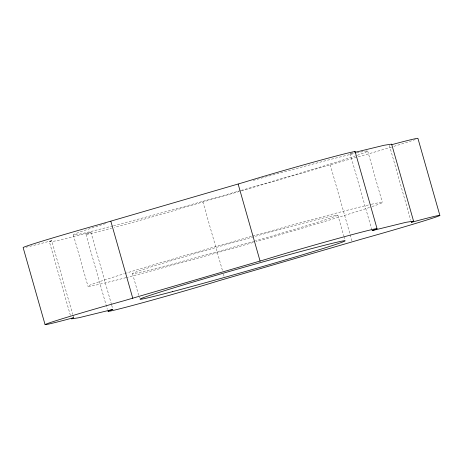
<?xml version="1.0" encoding="UTF-8"?>
<svg xmlns="http://www.w3.org/2000/svg" width="463" height="463" viewBox="0 0 463 463"><rect width="100%" height="100%" fill="white"/><g stroke="black" fill="none" stroke-linecap="round" stroke-linejoin="round"><path stroke-width="0.35" stroke-dasharray="2.31 1.74" d="M70.382 315.407L49.425 241.848L51.677 240.662L72.633 314.221M111.508 304.538L90.951 232.362L87.519 233.549A66.765 1.401 -15.9 0 0 111.595 228.178M371.853 229.943L350.109 153.606L352.395 152.819M239.319 191.462L197.186 203.633A66.765 1.401 -15.9 0 1 114.355 227.437M391.548 147.06A66.765 1.401 -15.9 0 1 339.454 162.137L240.008 191.26M51.677 240.662L43.638 242.82A66.765 1.401 -15.9 0 1 25.957 247.219M350.109 153.606L353.605 152.703M90.951 232.362L56.908 240.714L49.425 241.848M389.377 145.307L410.727 220.261M367.68 150.961L382.305 202.319M330.212 164.689L349.982 234.087M350.178 234.782L351.961 241.026M337.822 215.023L343.749 235.841M343.945 236.535L344.738 239.313M202.892 201.827L222.46 270.531M223.45 274.003L224.242 276.781M132.493 273.656L139.415 297.946M111.705 305.227L112.694 308.699M85.956 234.371L107.306 309.319M73.38 235.007L88.011 286.36M72.83 314.915L73.426 316.999M254.754 241.044A106.82 2.24 -15.9 0 1 137.945 271.266A106.82 2.24 -15.9 0 1 312.392 220.816A106.82 2.24 -15.9 0 1 255.431 240.847M371.349 204.293A153.108 3.206 -15.9 0 1 370.325 207.175M369.549 207.436A153.108 3.206 -15.9 0 1 255.993 241.709M253.197 242.508A153.108 3.206 -15.9 0 1 126.717 277.47M125.994 277.655A153.108 3.206 -15.9 0 1 124.113 273.766M124.883 273.529A153.108 3.206 -15.9 0 1 252.063 236.211M252.763 236.014A153.108 3.206 -15.9 0 1 370.701 204.443M356.724 152.94A153.108 3.206 -15.9 0 1 241.362 190.351M240.662 190.553A153.108 3.206 -15.9 0 1 113.551 225.736M112.816 225.927A153.108 3.206 -15.9 0 1 106.478 223.345M253.296 180.402A153.108 3.206 -15.9 0 1 356.07 153.091M415.409 139.496A66.765 1.401 -15.9 0 1 392.265 146.846"/><path stroke-width="0.69" d="M413.575 221.152L411.323 222.338L419.362 220.18A66.765 1.401 -15.9 0 1 432.454 218.2A66.765 1.401 -15.9 0 1 361.395 239.168L219.132 280.665A66.765 1.401 -15.9 0 1 142.06 302.906A66.765 1.401 -15.9 0 1 109.465 310.58L112.891 309.394L78.855 317.745L71.366 318.88L73.623 317.693L65.584 319.852A66.765 1.401 -15.9 0 1 52.493 321.837A66.765 1.401 -15.9 0 1 123.546 300.863L265.814 259.367A66.765 1.401 -15.9 0 1 342.886 237.125A66.765 1.401 -15.9 0 1 375.481 229.451L372.049 230.638L406.092 222.286L413.575 221.152L391.634 144.12L384.145 145.255L355.005 152.344M45.09 324.673L23.15 247.641A66.765 1.401 -15.9 0 1 101.605 223.832L243.868 182.335A66.765 1.401 -15.9 0 1 318.446 160.777A66.765 1.401 -15.9 0 1 354.542 152.009M391.385 144.769L397.416 143.148A66.765 1.401 -15.9 0 1 417.91 138.327L439.85 215.359M355.104 151.598L377.044 228.629M238.167 184.141L260.108 261.173M110.842 221.279L132.788 298.311M172.595 291.615A106.82 2.24 -15.9 0 0 342.632 242.016A106.82 2.24 -15.9 0 0 212.193 276.417A106.82 2.24 -15.9 0 0 172.595 291.615"/></g></svg>
